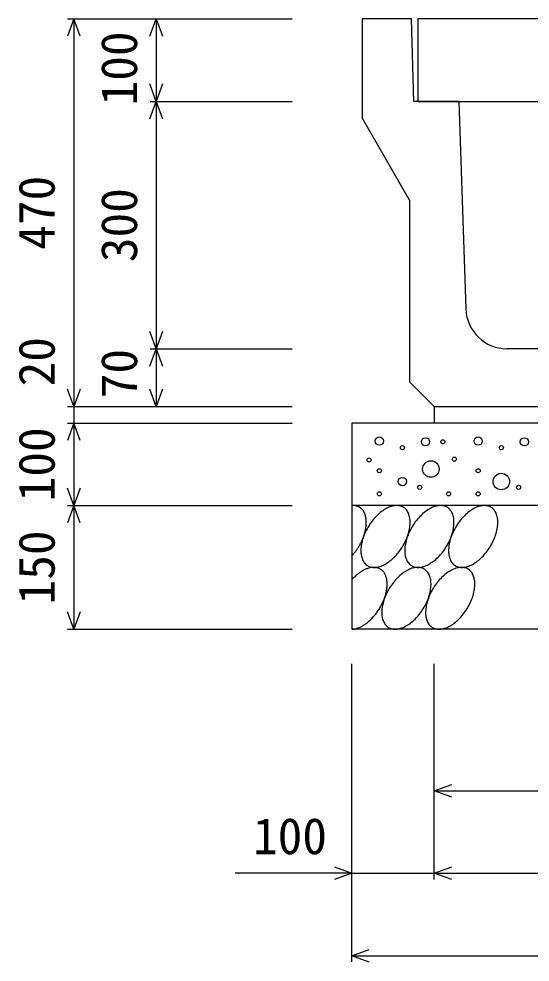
# Model space of a CAD drawing. Units: millimetres, scale not verified. Extents: x -25200 to 25200, y -8910 to 8910.
# Drawn here: x 5976 to 6596, y 5262 to 6406 of the extents above; entities that cross this region are included whole.
import ezdxf
from ezdxf.enums import TextEntityAlignment as Align

# ---------------------------------------------------------------- set-up
doc = ezdxf.new("R2010")
doc.units = ezdxf.units.MM
doc.header["$LTSCALE"] = 30
for name, color, linetype, lineweight in [('0-0_DIM', 7, 'Continuous', 25), ('0-2_HATCH', 6, 'Continuous', 25), ('0-5_OUTLINE', 3, 'Continuous', 25)]:
    doc.layers.add(name, color=color, linetype=linetype, lineweight=lineweight)
doc.styles.add('ＭＳ ゴシック', font='')
doc.styles.get('ＭＳ ゴシック').set_extended_font_data('MS Gothic')

msp = doc.modelspace()

# ---------------------------------------------------------------- linework, layer by layer
at = {"layer": '0-0_DIM'}
for p, q in [((6034.78, 6405.67), (6307.28, 6405.67)), ((6042.28, 6405.67), (6042.28, 5935.67)), ((6142.28, 6405.67), (6142.28, 6305.67)), ((6134.78, 6305.67), (6307.28, 6305.67)), ((6142.28, 6305.67), (6142.28, 6005.67)), ((6134.78, 6005.67), (6307.28, 6005.67)), ((6142.28, 6005.67), (6142.28, 5935.67)), ((6034.78, 5935.67), (6307.28, 5935.67)), ((6034.78, 5915.67), (6307.28, 5915.67)), ((6034.78, 5815.67), (6307.28, 5815.67)), ((6042.28, 5815.67), (6042.28, 5665.67)), ((6034.78, 5665.67), (6307.28, 5665.67)), ((6379.78, 5262.25), (6379.78, 5623.61)), ((6479.78, 5362.25), (6479.78, 5623.61)), ((6479.78, 5469.75), (6869.78, 5469.75)), ((6379.78, 5369.75), (6237.99, 5369.75)), ((6379.78, 5369.75), (6479.78, 5369.75)), ((6479.78, 5369.75), (7119.78, 5369.75)), ((6379.78, 5269.75), (7169.78, 5269.75))]:
    msp.add_line(p, q, dxfattribs=at)
for points in [[(6049.98, 6384.53), (6042.28, 6405.67), (6034.58, 6384.53)], [(6134.58, 6384.53), (6142.28, 6405.67), (6149.97, 6384.53)], [(6149.97, 6326.82), (6142.28, 6305.67), (6134.58, 6326.82)], [(6134.58, 6284.53), (6142.28, 6305.67), (6149.97, 6284.53)], [(6149.97, 6026.82), (6142.28, 6005.67), (6134.58, 6026.82)], [(6134.58, 5984.53), (6142.28, 6005.67), (6149.97, 5984.53)], [(6049.98, 5956.82), (6042.28, 5935.67), (6034.58, 5956.82)], [(6149.97, 5956.82), (6142.28, 5935.67), (6134.58, 5956.82)], [(6042.28, 5935.67), (6042.28, 5915.67), (6042.28, 5815.67)], [(6049.98, 5894.53), (6042.28, 5915.67), (6034.58, 5894.53)], [(6049.98, 5836.82), (6042.28, 5815.67), (6034.58, 5836.82)], [(6049.98, 5794.53), (6042.28, 5815.67), (6034.58, 5794.53)], [(6049.98, 5686.82), (6042.28, 5665.67), (6034.58, 5686.82)], [(6500.92, 5462.05), (6479.78, 5469.75), (6500.92, 5477.44)], [(6358.64, 5377.44), (6379.78, 5369.75), (6358.64, 5362.05)], [(6500.92, 5362.05), (6479.78, 5369.75), (6500.92, 5377.44)], [(6400.92, 5262.05), (6379.78, 5269.75), (6400.92, 5277.44)]]:
    msp.add_lwpolyline(points, dxfattribs=at)
at = {"layer": '0-2_HATCH'}
msp.add_lwpolyline([(6459.78, 6405.67), (6459.78, 6305.67), (6859.78, 6305.67), (6859.78, 6405.67)], close=True, dxfattribs=at)
for points in [[(6384.88, 5815.23), (6384.38, 5815.33), (6383.98, 5815.41), (6383.58, 5815.48), (6383.08, 5815.53), (6382.58, 5815.58), (6382.18, 5815.61), (6381.68, 5815.64), (6381.18, 5815.65), (6380.78, 5815.64), (6380.28, 5815.63), (6379.78, 5815.6)], [(6396.38, 5803), (6396.28, 5803.5), (6396.08, 5803.99), (6395.98, 5804.47), (6395.78, 5804.94), (6395.58, 5805.41), (6395.38, 5805.86), (6395.28, 5806.31), (6395.08, 5806.75), (6394.78, 5807.18), (6394.58, 5807.6), (6394.38, 5808.01), (6394.18, 5808.41), (6393.88, 5808.8), (6393.68, 5809.18), (6393.38, 5809.55), (6393.08, 5809.91), (6392.88, 5810.26), (6392.58, 5810.61), (6392.28, 5810.94), (6391.98, 5811.26), (6391.68, 5811.57), (6391.38, 5811.86), (6390.98, 5812.15), (6390.68, 5812.43), (6390.38, 5812.7), (6389.98, 5812.95), (6389.68, 5813.2), (6389.28, 5813.43), (6388.88, 5813.65), (6388.48, 5813.86), (6388.18, 5814.06), (6387.78, 5814.25), (6387.38, 5814.42), (6386.98, 5814.59), (6386.58, 5814.74), (6386.18, 5814.88), (6385.68, 5815.01), (6385.28, 5815.13), (6384.88, 5815.23)], [(6442.48, 5813.45), (6441.38, 5814.03), (6440.28, 5814.52), (6439.18, 5814.93), (6438.08, 5815.24), (6436.78, 5815.47), (6435.58, 5815.6), (6434.28, 5815.65), (6432.98, 5815.6), (6431.58, 5815.47), (6430.18, 5815.24), (6428.78, 5814.93), (6427.38, 5814.52), (6425.98, 5814.03), (6424.48, 5813.46), (6423.08, 5812.79), (6421.58, 5812.05), (6420.08, 5811.22), (6418.68, 5810.31), (6417.18, 5809.33), (6415.78, 5808.27), (6414.28, 5807.14), (6412.88, 5805.93), (6411.48, 5804.66), (6410.08, 5803.33), (6408.68, 5801.94), (6407.38, 5800.49), (6406.08, 5798.98), (6404.78, 5797.43), (6403.58, 5795.83), (6402.38, 5794.18), (6401.28, 5792.5), (6400.18, 5790.78), (6399.08, 5789.03), (6398.18, 5787.26), (6397.18, 5785.46), (6396.28, 5783.65), (6395.48, 5781.82), (6394.68, 5779.99), (6393.98, 5778.15)], [(6449.88, 5801.94), (6449.48, 5803.33), (6449.08, 5804.66), (6448.58, 5805.93), (6448.08, 5807.13), (6447.48, 5808.27), (6446.78, 5809.33), (6445.98, 5810.31), (6445.18, 5811.22), (6444.38, 5812.05), (6443.38, 5812.79), (6442.48, 5813.45)], [(6495.68, 5813.45), (6494.58, 5814.03), (6493.58, 5814.52), (6492.38, 5814.93), (6491.28, 5815.24), (6489.98, 5815.47), (6488.78, 5815.6), (6487.48, 5815.65), (6486.18, 5815.6), (6484.78, 5815.47), (6483.48, 5815.24), (6482.08, 5814.93), (6480.58, 5814.52), (6479.18, 5814.03), (6477.68, 5813.46), (6476.28, 5812.79), (6474.78, 5812.05), (6473.38, 5811.22), (6471.88, 5810.31), (6470.38, 5809.33), (6468.98, 5808.27), (6467.48, 5807.14), (6466.08, 5805.93), (6464.68, 5804.66), (6463.28, 5803.33), (6461.88, 5801.94), (6460.58, 5800.49), (6459.28, 5798.98), (6458.08, 5797.43), (6456.78, 5795.83), (6455.58, 5794.18), (6454.48, 5792.5), (6453.38, 5790.78), (6452.38, 5789.03), (6451.38, 5787.26), (6450.38, 5785.46), (6449.48, 5783.65), (6448.68, 5781.82), (6447.98, 5779.99), (6447.18, 5778.15)], [(6503.08, 5801.94), (6502.68, 5803.33), (6502.28, 5804.66), (6501.78, 5805.93), (6501.28, 5807.13), (6500.68, 5808.27), (6499.98, 5809.33), (6499.18, 5810.31), (6498.38, 5811.22), (6497.58, 5812.05), (6496.58, 5812.79), (6495.68, 5813.45)], [(6548.88, 5813.45), (6547.78, 5814.03), (6546.78, 5814.52), (6545.58, 5814.93), (6544.48, 5815.24), (6543.28, 5815.47), (6541.98, 5815.6), (6540.68, 5815.65), (6539.38, 5815.6), (6537.98, 5815.47), (6536.68, 5815.24), (6535.28, 5814.93), (6533.78, 5814.52), (6532.38, 5814.03), (6530.98, 5813.46), (6529.48, 5812.79), (6527.98, 5812.05), (6526.58, 5811.22), (6525.08, 5810.31), (6523.58, 5809.33), (6522.18, 5808.27), (6520.68, 5807.14), (6519.28, 5805.93), (6517.88, 5804.66), (6516.48, 5803.33), (6515.18, 5801.94), (6513.78, 5800.49), (6512.48, 5798.98), (6511.28, 5797.43), (6509.98, 5795.83), (6508.78, 5794.18), (6507.68, 5792.5), (6506.58, 5790.78), (6505.58, 5789.03), (6504.58, 5787.26), (6503.58, 5785.46), (6502.68, 5783.65), (6501.88, 5781.82), (6501.18, 5779.99), (6500.48, 5778.15)], [(6556.28, 5801.94), (6555.88, 5803.33), (6555.48, 5804.66), (6554.98, 5805.93), (6554.48, 5807.13), (6553.88, 5808.27), (6553.18, 5809.33), (6552.38, 5810.31), (6551.58, 5811.22), (6550.78, 5812.05), (6549.88, 5812.79), (6548.88, 5813.45)], [(6394.38, 5779.16), (6394.58, 5779.83), (6394.78, 5780.5), (6395.08, 5781.17), (6395.28, 5781.83), (6395.38, 5782.5), (6395.58, 5783.17), (6395.78, 5783.83), (6395.98, 5784.49), (6396.08, 5785.15), (6396.28, 5785.81), (6396.38, 5786.46), (6396.48, 5787.12), (6396.68, 5787.77), (6396.78, 5788.41), (6396.88, 5789.06), (6396.88, 5789.7), (6396.98, 5790.33), (6397.08, 5790.96), (6397.18, 5791.59), (6397.18, 5792.22), (6397.28, 5792.84), (6397.28, 5793.45), (6397.28, 5794.06), (6397.28, 5794.66), (6397.28, 5795.26), (6397.28, 5795.86), (6397.28, 5796.45), (6397.28, 5797.03), (6397.28, 5797.61), (6397.18, 5798.18), (6397.18, 5798.74), (6397.08, 5799.3), (6396.98, 5799.85), (6396.88, 5800.39), (6396.88, 5800.93), (6396.78, 5801.46), (6396.68, 5801.98), (6396.48, 5802.49), (6396.38, 5803)], [(6416.78, 5742.84), (6418.18, 5743.5), (6419.68, 5744.25), (6421.08, 5745.07), (6422.58, 5745.98), (6424.08, 5746.97), (6425.48, 5748.03), (6426.98, 5749.16), (6428.38, 5750.36), (6429.78, 5751.63), (6431.18, 5752.96), (6432.48, 5754.36), (6433.88, 5755.81), (6435.18, 5757.31), (6436.38, 5758.87), (6437.68, 5760.47), (6438.88, 5762.11), (6439.98, 5763.79), (6441.08, 5765.51), (6442.08, 5767.26), (6443.08, 5769.03), (6444.08, 5770.83), (6444.98, 5772.64), (6445.78, 5774.47), (6446.48, 5776.31), (6447.18, 5778.15), (6447.88, 5779.99), (6448.48, 5781.82), (6448.98, 5783.65), (6449.38, 5785.46), (6449.78, 5787.26), (6450.08, 5789.03), (6450.28, 5790.78), (6450.38, 5792.5), (6450.48, 5794.18), (6450.48, 5795.82), (6450.48, 5797.42), (6450.28, 5798.98), (6450.08, 5800.48), (6449.88, 5801.94)], [(6469.98, 5742.84), (6471.38, 5743.5), (6472.88, 5744.25), (6474.38, 5745.07), (6475.78, 5745.98), (6477.28, 5746.97), (6478.68, 5748.03), (6480.18, 5749.16), (6481.58, 5750.36), (6482.98, 5751.63), (6484.38, 5752.96), (6485.78, 5754.36), (6487.08, 5755.81), (6488.38, 5757.31), (6489.68, 5758.87), (6490.88, 5760.47), (6492.08, 5762.11), (6493.18, 5763.79), (6494.28, 5765.51), (6495.28, 5767.26), (6496.28, 5769.03), (6497.28, 5770.83), (6498.18, 5772.64), (6498.98, 5774.47), (6499.78, 5776.31), (6500.48, 5778.15), (6501.08, 5779.99), (6501.68, 5781.82), (6502.18, 5783.65), (6502.58, 5785.46), (6502.98, 5787.26), (6503.28, 5789.03), (6503.48, 5790.78), (6503.68, 5792.5), (6503.68, 5794.18), (6503.68, 5795.82), (6503.68, 5797.42), (6503.58, 5798.98), (6503.38, 5800.48), (6503.08, 5801.94)], [(6523.18, 5742.84), (6524.58, 5743.5), (6526.08, 5744.25), (6527.58, 5745.07), (6528.98, 5745.98), (6530.48, 5746.97), (6531.88, 5748.03), (6533.38, 5749.16), (6534.78, 5750.36), (6536.18, 5751.63), (6537.58, 5752.96), (6538.98, 5754.36), (6540.28, 5755.81), (6541.58, 5757.31), (6542.88, 5758.87), (6544.08, 5760.47), (6545.28, 5762.11), (6546.38, 5763.79), (6547.48, 5765.51), (6548.58, 5767.26), (6549.58, 5769.03), (6550.48, 5770.83), (6551.38, 5772.64), (6552.18, 5774.47), (6552.98, 5776.31), (6553.68, 5778.15), (6554.28, 5779.99), (6554.88, 5781.82), (6555.38, 5783.65), (6555.78, 5785.46), (6556.18, 5787.26), (6556.48, 5789.03), (6556.68, 5790.78), (6556.88, 5792.5), (6556.88, 5794.18), (6556.98, 5795.82), (6556.88, 5797.42), (6556.78, 5798.98), (6556.58, 5800.48), (6556.28, 5801.94)], [(6379.78, 5754.85), (6380.28, 5755.38), (6380.78, 5755.91), (6381.18, 5756.46), (6381.68, 5757.01), (6382.18, 5757.56), (6382.58, 5758.13), (6383.08, 5758.7), (6383.58, 5759.27), (6383.98, 5759.86), (6384.38, 5760.44), (6384.88, 5761.04), (6385.28, 5761.64), (6385.68, 5762.24), (6386.18, 5762.85), (6386.58, 5763.47), (6386.98, 5764.09), (6387.38, 5764.71), (6387.78, 5765.34), (6388.18, 5765.97), (6388.48, 5766.61), (6388.88, 5767.25), (6389.28, 5767.89), (6389.68, 5768.54), (6389.98, 5769.19), (6390.38, 5769.84), (6390.68, 5770.49), (6390.98, 5771.15), (6391.38, 5771.81), (6391.68, 5772.47), (6391.98, 5773.14), (6392.28, 5773.8), (6392.58, 5774.47), (6392.88, 5775.14), (6393.08, 5775.81), (6393.38, 5776.48), (6393.68, 5777.15), (6393.88, 5777.82), (6394.18, 5778.49), (6394.38, 5779.16)], [(6393.98, 5778.15), (6393.38, 5776.31), (6392.78, 5774.47), (6392.28, 5772.65), (6391.88, 5770.83), (6391.48, 5769.04), (6391.18, 5767.26), (6390.98, 5765.52), (6390.78, 5763.8), (6390.78, 5762.12), (6390.68, 5760.47), (6390.78, 5758.87), (6390.88, 5757.31), (6391.08, 5755.81), (6391.38, 5754.36), (6391.78, 5752.96), (6392.18, 5751.63), (6392.68, 5750.36), (6393.18, 5749.16), (6393.78, 5748.03), (6394.48, 5746.97), (6395.28, 5745.98), (6396.08, 5745.08), (6396.88, 5744.25), (6397.88, 5743.5), (6398.78, 5742.84), (6399.88, 5742.26), (6400.88, 5741.77), (6402.08, 5741.37), (6403.18, 5741.05), (6404.48, 5740.83), (6405.68, 5740.69), (6406.98, 5740.65), (6408.28, 5740.69), (6409.68, 5740.83), (6410.98, 5741.05), (6412.38, 5741.37), (6413.88, 5741.77), (6415.28, 5742.26), (6416.78, 5742.84)], [(6447.18, 5778.15), (6446.58, 5776.31), (6445.98, 5774.47), (6445.48, 5772.65), (6445.08, 5770.83), (6444.68, 5769.04), (6444.38, 5767.26), (6444.18, 5765.52), (6444.08, 5763.8), (6443.98, 5762.12), (6443.98, 5760.47), (6443.98, 5758.87), (6444.08, 5757.31), (6444.38, 5755.81), (6444.58, 5754.36), (6444.98, 5752.96), (6445.38, 5751.63), (6445.88, 5750.36), (6446.38, 5749.16), (6446.98, 5748.03), (6447.68, 5746.97), (6448.48, 5745.98), (6449.28, 5745.08), (6450.08, 5744.25), (6451.08, 5743.5), (6451.98, 5742.84), (6453.08, 5742.26), (6454.08, 5741.77), (6455.28, 5741.37), (6456.38, 5741.05), (6457.68, 5740.83), (6458.88, 5740.69), (6460.18, 5740.65), (6461.48, 5740.69), (6462.88, 5740.83), (6464.28, 5741.05), (6465.68, 5741.37), (6467.08, 5741.77), (6468.48, 5742.26), (6469.98, 5742.84)], [(6500.48, 5778.15), (6499.78, 5776.31), (6499.18, 5774.47), (6498.68, 5772.65), (6498.28, 5770.83), (6497.88, 5769.04), (6497.58, 5767.26), (6497.38, 5765.52), (6497.28, 5763.8), (6497.18, 5762.12), (6497.18, 5760.47), (6497.18, 5758.87), (6497.38, 5757.31), (6497.58, 5755.81), (6497.78, 5754.36), (6498.18, 5752.96), (6498.58, 5751.63), (6499.08, 5750.36), (6499.58, 5749.16), (6500.18, 5748.03), (6500.88, 5746.97), (6501.68, 5745.98), (6502.48, 5745.08), (6503.28, 5744.25), (6504.28, 5743.5), (6505.18, 5742.84), (6506.28, 5742.26), (6507.38, 5741.77), (6508.48, 5741.37), (6509.68, 5741.05), (6510.88, 5740.83), (6512.08, 5740.69), (6513.38, 5740.65), (6514.68, 5740.69), (6516.08, 5740.83), (6517.48, 5741.05), (6518.88, 5741.37), (6520.28, 5741.77), (6521.68, 5742.26), (6523.18, 5742.84)], [(6389.68, 5734.62), (6388.78, 5733.96), (6387.88, 5733.27), (6386.88, 5732.55), (6385.98, 5731.81), (6385.08, 5731.03), (6384.18, 5730.22), (6383.28, 5729.39), (6382.38, 5728.53), (6381.48, 5727.65), (6380.68, 5726.74), (6379.78, 5725.81)], [(6419.78, 5732.89), (6419.38, 5733.6), (6418.88, 5734.27), (6418.48, 5734.92), (6417.98, 5735.53), (6417.38, 5736.11), (6416.88, 5736.66), (6416.28, 5737.17), (6415.68, 5737.66), (6415.08, 5738.1), (6414.48, 5738.51), (6413.78, 5738.89), (6413.18, 5739.23), (6412.48, 5739.54), (6411.68, 5739.81), (6410.98, 5740.04), (6410.18, 5740.23), (6409.48, 5740.39), (6408.68, 5740.51), (6407.88, 5740.6), (6406.98, 5740.65), (6406.18, 5740.66), (6405.38, 5740.63), (6404.48, 5740.56), (6403.58, 5740.46), (6402.68, 5740.32), (6401.78, 5740.15), (6400.88, 5739.93), (6399.98, 5739.68), (6399.08, 5739.4), (6398.18, 5739.08), (6397.28, 5738.72), (6396.28, 5738.33), (6395.38, 5737.9), (6394.38, 5737.44), (6393.48, 5736.94), (6392.58, 5736.41), (6391.58, 5735.85), (6390.68, 5735.25), (6389.68, 5734.62)], [(6413.78, 5691.55), (6414.48, 5692.68), (6415.08, 5693.82), (6415.68, 5694.97), (6416.28, 5696.13), (6416.88, 5697.3), (6417.38, 5698.47), (6417.98, 5699.64), (6418.48, 5700.82), (6418.88, 5702), (6419.38, 5703.19), (6419.78, 5704.37), (6420.18, 5705.55), (6420.48, 5706.73), (6420.88, 5707.91), (6421.18, 5709.08), (6421.48, 5710.24), (6421.68, 5711.4), (6421.88, 5712.55), (6422.08, 5713.69), (6422.28, 5714.82), (6422.38, 5715.94), (6422.48, 5717.04), (6422.58, 5718.14), (6422.58, 5719.21), (6422.68, 5720.27), (6422.58, 5721.32), (6422.58, 5722.34), (6422.48, 5723.35), (6422.38, 5724.34), (6422.28, 5725.3), (6422.08, 5726.25), (6421.88, 5727.17), (6421.68, 5728.06), (6421.48, 5728.93), (6421.18, 5729.78), (6420.88, 5730.6), (6420.48, 5731.39), (6420.18, 5732.16), (6419.78, 5732.89)], [(6467.78, 5738.46), (6466.68, 5739.04), (6465.68, 5739.53), (6464.48, 5739.94), (6463.38, 5740.25), (6462.18, 5740.48), (6460.88, 5740.61), (6459.58, 5740.66), (6458.28, 5740.61), (6456.88, 5740.48), (6455.58, 5740.25), (6454.18, 5739.94), (6452.68, 5739.53), (6451.28, 5739.04), (6449.88, 5738.47), (6448.38, 5737.8), (6446.88, 5737.06), (6445.48, 5736.23), (6443.98, 5735.32), (6442.48, 5734.34), (6441.08, 5733.28), (6439.58, 5732.15), (6438.18, 5730.94), (6436.78, 5729.67), (6435.38, 5728.34), (6434.08, 5726.95), (6432.68, 5725.5), (6431.38, 5723.99), (6430.18, 5722.44), (6428.88, 5720.84), (6427.78, 5719.19), (6426.58, 5717.51), (6425.48, 5715.79), (6424.48, 5714.04), (6423.48, 5712.27), (6422.48, 5710.47), (6421.68, 5708.66), (6420.78, 5706.83), (6420.08, 5705), (6419.38, 5703.16)], [(6475.18, 5726.94), (6474.78, 5728.34), (6474.38, 5729.67), (6473.88, 5730.94), (6473.38, 5732.14), (6472.78, 5733.28), (6472.08, 5734.34), (6471.28, 5735.32), (6470.48, 5736.23), (6469.68, 5737.06), (6468.78, 5737.8), (6467.78, 5738.46)], [(6520.98, 5738.46), (6519.98, 5739.04), (6518.88, 5739.53), (6517.78, 5739.94), (6516.58, 5740.25), (6515.38, 5740.48), (6514.08, 5740.61), (6512.78, 5740.66), (6511.48, 5740.61), (6510.18, 5740.48), (6508.78, 5740.25), (6507.38, 5739.94), (6505.98, 5739.53), (6504.48, 5739.04), (6503.08, 5738.47), (6501.58, 5737.8), (6500.08, 5737.06), (6498.68, 5736.23), (6497.18, 5735.32), (6495.68, 5734.34), (6494.28, 5733.28), (6492.78, 5732.15), (6491.38, 5730.94), (6489.98, 5729.67), (6488.58, 5728.34), (6487.28, 5726.95), (6485.88, 5725.5), (6484.58, 5723.99), (6483.38, 5722.44), (6482.08, 5720.84), (6480.98, 5719.19), (6479.78, 5717.51), (6478.68, 5715.79), (6477.68, 5714.04), (6476.68, 5712.27), (6475.68, 5710.47), (6474.88, 5708.66), (6473.98, 5706.83), (6473.28, 5705), (6472.58, 5703.16)], [(6528.38, 5726.94), (6528.08, 5728.34), (6527.58, 5729.67), (6527.18, 5730.94), (6526.58, 5732.14), (6525.98, 5733.28), (6525.28, 5734.34), (6524.58, 5735.32), (6523.78, 5736.23), (6522.88, 5737.06), (6521.98, 5737.8), (6520.98, 5738.46)], [(6442.08, 5667.85), (6443.48, 5668.51), (6444.98, 5669.26), (6446.48, 5670.08), (6447.88, 5670.99), (6449.38, 5671.98), (6450.78, 5673.04), (6452.28, 5674.17), (6453.68, 5675.37), (6455.08, 5676.64), (6456.48, 5677.97), (6457.88, 5679.37), (6459.18, 5680.82), (6460.48, 5682.32), (6461.78, 5683.88), (6462.98, 5685.48), (6464.18, 5687.12), (6465.28, 5688.8), (6466.38, 5690.52), (6467.48, 5692.27), (6468.48, 5694.04), (6469.38, 5695.84), (6470.28, 5697.65), (6471.08, 5699.48), (6471.88, 5701.31), (6472.58, 5703.15), (6473.18, 5704.99), (6473.78, 5706.83), (6474.28, 5708.66), (6474.68, 5710.47), (6475.08, 5712.27), (6475.38, 5714.04), (6475.58, 5715.79), (6475.78, 5717.51), (6475.88, 5719.19), (6475.88, 5720.83), (6475.78, 5722.43), (6475.68, 5723.99), (6475.48, 5725.49), (6475.18, 5726.94)], [(6495.28, 5667.85), (6496.68, 5668.51), (6498.18, 5669.26), (6499.68, 5670.08), (6501.08, 5670.99), (6502.58, 5671.98), (6504.08, 5673.04), (6505.48, 5674.17), (6506.88, 5675.37), (6508.28, 5676.64), (6509.68, 5677.97), (6511.08, 5679.37), (6512.38, 5680.82), (6513.68, 5682.32), (6514.98, 5683.88), (6516.18, 5685.48), (6517.38, 5687.12), (6518.48, 5688.8), (6519.58, 5690.52), (6520.68, 5692.27), (6521.68, 5694.04), (6522.58, 5695.84), (6523.48, 5697.65), (6524.28, 5699.48), (6525.08, 5701.31), (6525.78, 5703.15), (6526.38, 5704.99), (6526.98, 5706.83), (6527.48, 5708.66), (6527.88, 5710.47), (6528.28, 5712.27), (6528.58, 5714.04), (6528.78, 5715.79), (6528.98, 5717.51), (6529.08, 5719.19), (6529.08, 5720.83), (6528.98, 5722.43), (6528.88, 5723.99), (6528.68, 5725.49), (6528.38, 5726.94)], [(6419.38, 5703.16), (6418.68, 5701.32), (6418.18, 5699.48), (6417.58, 5697.66), (6417.18, 5695.84), (6416.78, 5694.05), (6416.48, 5692.27), (6416.28, 5690.52), (6416.18, 5688.81), (6416.08, 5687.12), (6416.08, 5685.48), (6416.08, 5683.88), (6416.28, 5682.32), (6416.48, 5680.82), (6416.68, 5679.37), (6417.08, 5677.97), (6417.48, 5676.64), (6417.98, 5675.37), (6418.48, 5674.17), (6419.18, 5673.04), (6419.78, 5671.98), (6420.58, 5670.99), (6421.38, 5670.09), (6422.28, 5669.26), (6423.18, 5668.51), (6424.08, 5667.85), (6425.18, 5667.27), (6426.28, 5666.78), (6427.38, 5666.38), (6428.58, 5666.06), (6429.78, 5665.84), (6430.98, 5665.7), (6432.28, 5665.66), (6433.58, 5665.7), (6434.98, 5665.84), (6436.38, 5666.06), (6437.78, 5666.38), (6439.18, 5666.78), (6440.58, 5667.27), (6442.08, 5667.85)], [(6472.58, 5703.16), (6471.88, 5701.32), (6471.38, 5699.48), (6470.88, 5697.66), (6470.38, 5695.84), (6470.08, 5694.05), (6469.78, 5692.27), (6469.48, 5690.52), (6469.38, 5688.81), (6469.28, 5687.12), (6469.28, 5685.48), (6469.28, 5683.88), (6469.48, 5682.32), (6469.68, 5680.82), (6469.88, 5679.37), (6470.28, 5677.97), (6470.68, 5676.64), (6471.18, 5675.37), (6471.68, 5674.17), (6472.38, 5673.04), (6472.98, 5671.98), (6473.78, 5670.99), (6474.58, 5670.09), (6475.48, 5669.26), (6476.38, 5668.51), (6477.38, 5667.85), (6478.38, 5667.27), (6479.48, 5666.78), (6480.58, 5666.38), (6481.78, 5666.06), (6482.98, 5665.84), (6484.18, 5665.7), (6485.48, 5665.66), (6486.78, 5665.7), (6488.18, 5665.84), (6489.58, 5666.06), (6490.98, 5666.38), (6492.38, 5666.78), (6493.78, 5667.27), (6495.28, 5667.85)], [(6379.78, 5665.67), (6380.68, 5665.72), (6381.48, 5665.8), (6382.38, 5665.93), (6383.28, 5666.09), (6384.18, 5666.29), (6385.08, 5666.52), (6385.98, 5666.79), (6386.88, 5667.1), (6387.88, 5667.44), (6388.78, 5667.82), (6389.68, 5668.23), (6390.68, 5668.68), (6391.58, 5669.16), (6392.58, 5669.68), (6393.48, 5670.23), (6394.38, 5670.81), (6395.38, 5671.43), (6396.28, 5672.07), (6397.28, 5672.75), (6398.18, 5673.46), (6399.08, 5674.2), (6399.98, 5674.96), (6400.88, 5675.76), (6401.78, 5676.58), (6402.68, 5677.42), (6403.58, 5678.3), (6404.48, 5679.19), (6405.38, 5680.12), (6406.18, 5681.06), (6406.98, 5682.03), (6407.88, 5683.02), (6408.68, 5684.02), (6409.48, 5685.05), (6410.18, 5686.09), (6410.98, 5687.16), (6411.68, 5688.23), (6412.48, 5689.33), (6413.18, 5690.43), (6413.78, 5691.55)]]:
    msp.add_lwpolyline(points, dxfattribs=at)
for centre, radius in [((6413.06, 5893.73), 5), ((6469.14, 5892.85), 5), ((6490.17, 5892.85), 2.5), ((6533.06, 5893.73), 5), ((6589.14, 5892.85), 5), ((6441.1, 5885.85), 2.5), ((6561.1, 5885.85), 2.5), ((6400.64, 5870.93), 2.5), ((6475.67, 5859.84), 10), ((6504.18, 5871.84), 2.5), ((6413.06, 5857.83), 2.5), ((6533.06, 5857.83), 2.5), ((6441.1, 5844.7), 5), ((6561.1, 5844.7), 10), ((6462.13, 5837.7), 2.5), ((6582.13, 5837.7), 2.5), ((6413.06, 5829.82), 2.5), ((6497.17, 5829.82), 2.5), ((6533.06, 5829.82), 2.5)]:
    msp.add_circle(centre, radius, dxfattribs=at)
at = {"layer": '0-5_OUTLINE'}
for p, q in [((6392.28, 6405.67), (6392.28, 6285.67)), ((6452.28, 6405.67), (6392.28, 6405.67)), ((6454.78, 6305.67), (6452.28, 6405.67)), ((6509.78, 6305.67), (6454.78, 6305.67)), ((6509.78, 6305.67), (6518.17, 6054.01)), ((6449.78, 6185.67), (6392.28, 6285.67)), ((6751.42, 6005.67), (6568.14, 6005.67)), ((6479.78, 5935.67), (7119.78, 5935.67)), ((6479.78, 5935.67), (6479.78, 5915.67)), ((7169.78, 5915.67), (6379.78, 5915.67)), ((6379.78, 5915.67), (6379.78, 5665.67)), ((7169.78, 5815.67), (6379.78, 5815.67))]:
    msp.add_line(p, q, dxfattribs=at)
for points in [[(6449.78, 6185.67), (6449.78, 5965.67), (6479.78, 5935.67)], [(7169.78, 5915.67), (7169.78, 5665.67), (6379.78, 5665.67)]]:
    msp.add_lwpolyline(points, dxfattribs=at)
msp.add_arc((6568.14, 6055.67), 50, 181.90915, 270, dxfattribs=at)

# ---------------------------------------------------------------- texts
at = {"layer": '0-0_DIM', "style": 'ＭＳ ゴシック'}
for s, p in [('100', (6132.28, 6300.67)), ('470', (6032.28, 6125.67)), ('300', (6132.28, 6110.67)), ('20', (6032.28, 5959.99)), ('70', (6132.28, 5945.67)), ('100', (6032.28, 5820.67)), ('150', (6032.28, 5695.67))]:
    msp.add_text(s, height=43.99, rotation=90, dxfattribs=at).set_placement(p, align=Align.BOTTOM_LEFT)
msp.add_text('100', height=43.99, dxfattribs=at).set_placement((6259.78, 5379.75), align=Align.BOTTOM_LEFT)

doc.saveas('drawing.dxf')
